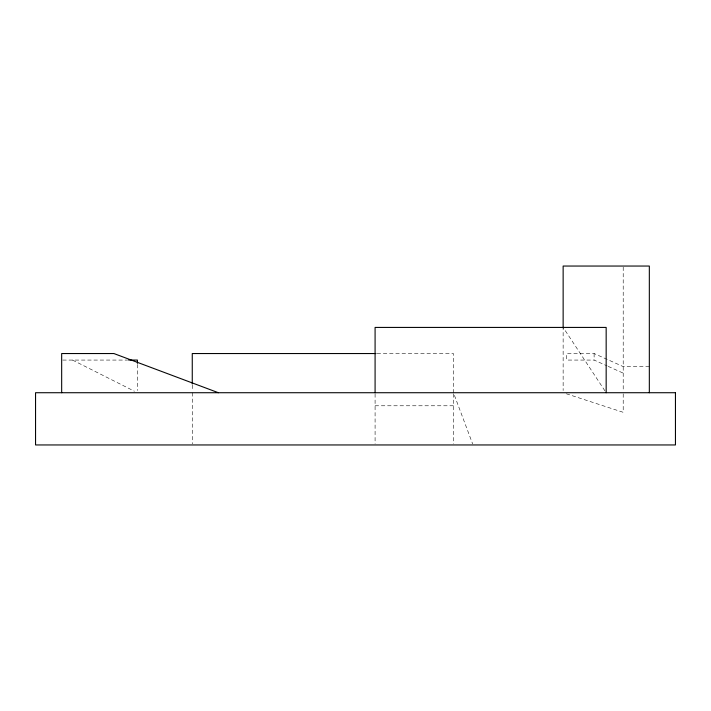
<?xml version="1.0" encoding="UTF-8"?>
<svg xmlns="http://www.w3.org/2000/svg" width="711" height="711" viewBox="0 0 711 711"><rect width="100%" height="100%" fill="white"/><g stroke="black" fill="none" stroke-linecap="round" stroke-linejoin="round"><path stroke-width="0.53" stroke-dasharray="3.56 2.67" d="M377.079 353.545L453.44 353.545L453.44 392.721L472.646 443.931M649.33 366.6L623.209 366.6L594.12 353.545L566.703 353.545L566.703 360.068L594.12 360.068L607.167 365.925M62.755 360.068L127.536 360.068M375.088 405.777L453.44 405.777M566.303 393.752L623.209 412.309L623.209 393.805M608.172 366.378L623.209 373.133M72.54 360.068L134.459 391.237M604.945 390.881L563.139 327.424L563.139 390.517M623.209 267.149L623.209 390.543M594.12 353.545L594.12 360.068M453.44 393.805L453.44 443.868M375.088 393.805L375.088 443.868M192.263 385.104L192.263 390.543M192.263 392.721L192.263 443.868M137.41 364.423L137.41 390.543"/><path stroke-width="1.07" d="M375.977 353.545L192.263 353.545L192.263 384.011M128.62 360.068L137.41 360.068L137.41 363.339M218.375 392.721L113.902 353.545L61.67 353.545L61.67 392.721M649.33 392.721L649.33 266.047L563.139 266.047L563.139 327.833M606.163 392.721L606.163 327.424L375.088 327.424L375.088 392.721M675.45 392.721L35.55 392.721L35.55 444.953L675.45 444.953L675.45 392.721"/></g></svg>
